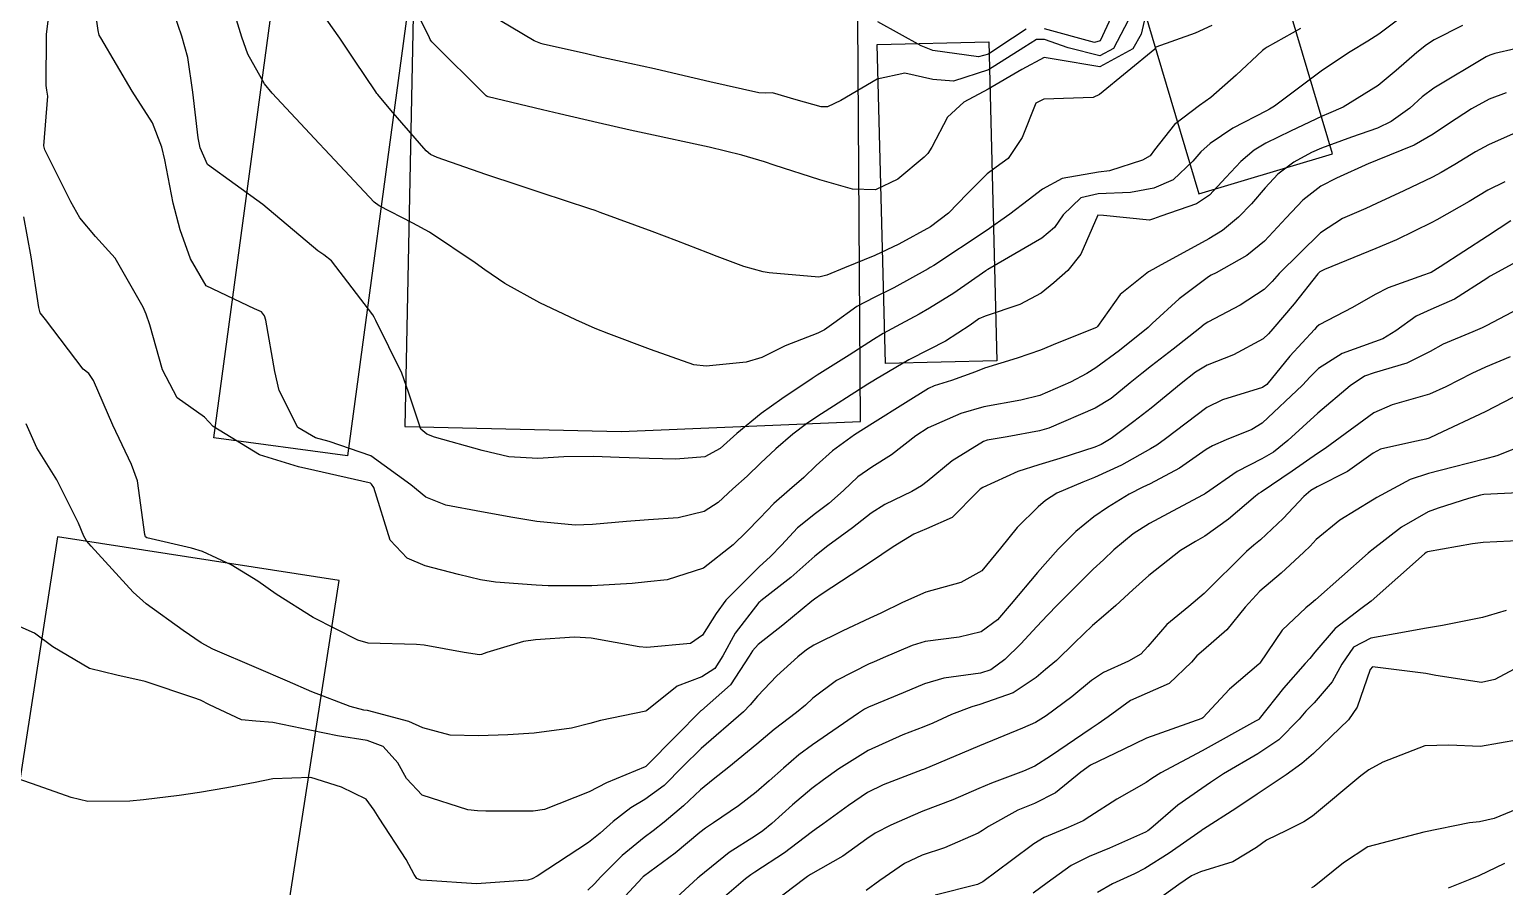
# Model space of a CAD drawing. Header units: metres. Extents: x 318500 to 325275, y 7408834 to 7428799.
# Drawn here: x 322639.7 to 322692.7, y 7418268.6 to 7418299.4 of the extents above; entities that cross this region are included whole.
import ezdxf

# ---------------------------------------------------------------- set-up
doc = ezdxf.new("R2010")
doc.units = ezdxf.units.M
doc.header["$MEASUREMENT"] = 0
for name, color, linetype in [('Curvas de Nivel 1m', 11, 'Continuous'), ('Curvas de Nivel 5m', 15, 'Continuous'), ('Edificações', 30, 'Continuous'), ('Vias Primárias', 230, 'Continuous')]:
    doc.layers.add(name, color=color, linetype=linetype)

msp = doc.modelspace()

# ---------------------------------------------------------------- linework, layer by layer
at = {"layer": 'Curvas de Nivel 1m', "flags": 128}
for points, elevation in [([(322691.215, 7418299.525), (322690.197, 7418299.017), (322689.913, 7418298.834), (322689.567, 7418298.556), (322688.833, 7418297.914), (322688.178, 7418297.373), (322686.929, 7418296.589), (322686.401, 7418296.362), (322686.165, 7418296.269), (322685.038, 7418295.736), (322684.15, 7418295.297), (322683.73, 7418295.05), (322683.247, 7418294.639), (322682.714, 7418294.061), (322682.122, 7418293.432), (322681.657, 7418293.117), (322680.377, 7418292.676), (322680.109, 7418292.584), (322679.964, 7418292.538), (322678.319, 7418292.707), (322678.11, 7418292.719), (322677.502, 7418291.31), (322677.03, 7418290.721), (322676.532, 7418290.277), (322676.078, 7418289.913), (322675.313, 7418289.499), (322674.065, 7418289.089), (322673.841, 7418288.985), (322673.523, 7418288.765), (322672.64, 7418288.185), (322672.047, 7418287.887), (322671.316, 7418287.516), (322670.125, 7418286.809), (322670.029, 7418286.749), (322669.852, 7418286.637), (322668.016, 7418285.462), (322667.642, 7418285.215), (322667.151, 7418284.849), (322666.538, 7418284.319), (322665.994, 7418283.797), (322665.514, 7418283.34), (322665.003, 7418282.875), (322664.469, 7418282.387), (322663.968, 7418282.062), (322663.029, 7418281.839), (322661.963, 7418281.764), (322661.179, 7418281.71), (322659.96, 7418281.598), (322659.329, 7418281.58), (322657.961, 7418281.713), (322657.092, 7418281.854), (322655.966, 7418282.055), (322654.692, 7418282.29), (322653.973, 7418282.579), (322653.428, 7418283.028), (322651.995, 7418284.065), (322650.492, 7418284.583), (322650.005, 7418284.714), (322649.37, 7418285.086), (322648.704, 7418286.412), (322648.542, 7418287.095), (322648.22, 7418288.936), (322648.173, 7418289.099), (322648.062, 7418289.24), (322647.816, 7418289.352), (322646.076, 7418290.171), (322645.514, 7418291.139), (322645.142, 7418292.186), (322644.888, 7418293.148), (322644.588, 7418294.698), (322644.487, 7418295.155), (322644.153, 7418296.033), (322643.423, 7418297.167), (322642.289, 7418299.079), (322642.235, 7418299.18), (322642.193, 7418299.353), (322641.941, 7418301.184)], 763), ([(322693.833, 7418298.858), (322692.377, 7418298.517), (322692.189, 7418298.459), (322692.064, 7418298.397), (322690.177, 7418297.275), (322689.766, 7418296.962), (322689.318, 7418296.559), (322688.653, 7418296.075), (322688.159, 7418295.844), (322687.223, 7418295.515), (322686.148, 7418295.126), (322685.783, 7418294.968), (322685.15, 7418294.615), (322684.576, 7418294.181), (322684.126, 7418293.691), (322683.637, 7418293.115), (322683.168, 7418292.639), (322682.588, 7418292.163), (322682.102, 7418291.864), (322680.278, 7418290.863), (322680.091, 7418290.766), (322679.932, 7418290.682), (322678.908, 7418289.867), (322678.094, 7418288.709), (322678.076, 7418288.693), (322678.06, 7418288.681), (322676.652, 7418288.12), (322676.047, 7418287.858), (322675.208, 7418287.577), (322674.037, 7418287.219), (322673.712, 7418287.086), (322672.853, 7418286.772), (322672.229, 7418286.577), (322672.027, 7418286.487), (322671.205, 7418285.976), (322670.014, 7418285.231), (322669.364, 7418284.82), (322668.582, 7418284.25), (322667.993, 7418283.715), (322667.547, 7418283.284), (322667.04, 7418282.849), (322666.473, 7418282.355), (322665.964, 7418281.825), (322665.488, 7418281.336), (322665.012, 7418280.874), (322663.941, 7418280.03), (322662.644, 7418279.617), (322661.936, 7418279.539), (322661.378, 7418279.483), (322659.935, 7418279.39), (322658.369, 7418279.398), (322657.935, 7418279.422), (322656.477, 7418279.533), (322655.936, 7418279.613), (322655.145, 7418279.801), (322653.941, 7418280.113), (322653.299, 7418280.385), (322652.688, 7418281.039), (322652.096, 7418282.93), (322652.019, 7418283.049), (322651.98, 7418283.079), (322651.934, 7418283.097), (322649.987, 7418283.542), (322649.398, 7418283.677), (322647.995, 7418284.105), (322646.327, 7418285.125), (322646.172, 7418285.288), (322646.013, 7418285.457), (322645.031, 7418286.156), (322644.508, 7418287.153), (322644.054, 7418288.778), (322643.92, 7418289.161), (322643.817, 7418289.409), (322642.807, 7418291.173), (322642.098, 7418291.943), (322641.534, 7418292.618), (322641.212, 7418293.193), (322640.282, 7418295.063), (322640.244, 7418295.208), (322640.39, 7418296.983), (322640.355, 7418297.207), (322640.33, 7418297.366), (322640.337, 7418299.208), (322640.542, 7418300.878)], 762), ([(322688.977, 7418299.794), (322688.2, 7418299.215), (322687.811, 7418298.96), (322687.18, 7418298.585), (322686.183, 7418297.925), (322684.457, 7418296.626), (322684.278, 7418296.519), (322684.168, 7418296.467), (322682.96, 7418295.84), (322682.149, 7418295.283), (322681.812, 7418294.988), (322681.528, 7418294.659), (322680.813, 7418293.986), (322680.125, 7418293.682), (322679.285, 7418293.53), (322678.122, 7418293.478), (322677.502, 7418293.334), (322676.861, 7418292.722), (322676.556, 7418292.275), (322676.102, 7418291.883), (322674.159, 7418290.759), (322674.113, 7418290.737), (322674.089, 7418290.718), (322672.935, 7418289.913), (322672.069, 7418289.37), (322671.694, 7418289.157), (322671.022, 7418288.796), (322670.401, 7418288.458), (322670.052, 7418288.245), (322669.181, 7418287.685), (322668.032, 7418286.962), (322667.958, 7418286.914), (322667.843, 7418286.842), (322666.756, 7418286.12), (322666.017, 7418285.592), (322665.14, 7418284.873), (322664.549, 7418284.335), (322663.997, 7418284.034), (322662.952, 7418283.949), (322661.996, 7418283.975), (322660.917, 7418284.01), (322659.997, 7418284.042), (322658.926, 7418284.026), (322657.995, 7418283.976), (322656.946, 7418284.035), (322655.999, 7418284.26), (322654.287, 7418284.735), (322654.007, 7418284.845), (322653.796, 7418285.023), (322653.35, 7418286.357), (322653.112, 7418287.034), (322652.172, 7418288.934), (322652.11, 7418289.049), (322652.061, 7418289.138), (322650.585, 7418291.073), (322650.301, 7418291.286), (322650.093, 7418291.428), (322648.11, 7418293.1), (322646.131, 7418294.529), (322645.865, 7418295.134), (322645.79, 7418295.491), (322645.605, 7418297.138), (322645.417, 7418298.376), (322645.203, 7418299.145), (322644.682, 7418300.684)], 764), ([(322680.001, 7418300.683), (322679.671, 7418299.215), (322679.369, 7418298.692), (322678.183, 7418298.043), (322676.611, 7418298.301), (322676.186, 7418298.377), (322675.381, 7418297.941), (322674.175, 7418297.244), (322673.298, 7418296.773), (322672.711, 7418296.233), (322672.145, 7418295.156), (322672.002, 7418294.931), (322671.869, 7418294.793), (322670.922, 7418294.008), (322670.122, 7418293.623), (322669.3, 7418293.645), (322668.127, 7418293.977), (322666.48, 7418294.512), (322666.137, 7418294.631), (322665.318, 7418294.872), (322664.144, 7418295.152), (322663.816, 7418295.224), (322662.15, 7418295.584), (322661.31, 7418295.771), (322660.156, 7418296.032), (322658.768, 7418296.353), (322658.163, 7418296.496), (322656.205, 7418296.964), (322656.17, 7418296.979), (322656.132, 7418297), (322654.189, 7418298.937), (322654.152, 7418298.983), (322654.128, 7418299.021), (322654.074, 7418299.139), (322653.119, 7418301.037)], 767), ([(322682.203, 7418299.522), (322681.606, 7418299.252), (322680.191, 7418298.75), (322680.169, 7418298.702), (322680.156, 7418298.681), (322678.173, 7418297.048), (322677.945, 7418296.939), (322676.172, 7418296.882), (322675.885, 7418296.734), (322675.393, 7418295.5), (322674.887, 7418294.749), (322674.453, 7418294.437), (322674.132, 7418294.197), (322673.414, 7418293.477), (322672.75, 7418292.78), (322672.105, 7418292.294), (322670.965, 7418291.668), (322670.095, 7418291.262), (322669.011, 7418290.826), (322668.37, 7418290.552), (322668.085, 7418290.482), (322666.304, 7418290.641), (322666.087, 7418290.674), (322665.391, 7418290.87), (322664.437, 7418291.228), (322664.095, 7418291.362), (322662.986, 7418291.794), (322662.102, 7418292.127), (322660.235, 7418292.812), (322660.109, 7418292.857), (322660.048, 7418292.88), (322659.866, 7418292.944), (322658.118, 7418293.514), (322657.325, 7418293.779), (322656.128, 7418294.175), (322654.374, 7418294.781), (322654.138, 7418294.891), (322653.984, 7418295.022), (322652.717, 7418296.487), (322652.242, 7418297.049), (322652.21, 7418297.089), (322652.171, 7418297.148), (322651.407, 7418298.286), (322650.882, 7418299.07), (322650.204, 7418300.023)], 766), ([(322678.748, 7418300.166), (322678.194, 7418298.974), (322677.987, 7418298.918), (322676.2, 7418299.409)], 769), ([(322679.198, 7418299.703), (322678.672, 7418298.703), (322678.187, 7418298.434), (322677.048, 7418298.721), (322676.194, 7418299.026), (322675.902, 7418299.027), (322675.447, 7418298.741), (322674.182, 7418297.931), (322672.927, 7418297.528), (322672.178, 7418297.589), (322671.172, 7418297.809), (322670.178, 7418297.594), (322668.878, 7418296.829), (322668.4, 7418296.603), (322668.167, 7418296.607), (322667.277, 7418296.853), (322666.418, 7418297.111), (322666.172, 7418297.102), (322665.933, 7418297.112), (322664.176, 7418297.506), (322663.042, 7418297.77), (322662.18, 7418297.965), (322660.857, 7418298.259), (322660.185, 7418298.405), (322659.744, 7418298.505), (322658.189, 7418298.855), (322658.097, 7418298.88), (322657.864, 7418298.975), (322656.204, 7418299.954)], 768), ([(322675.539, 7418299.401), (322674.559, 7418298.754), (322674.187, 7418298.497), (322673.826, 7418298.405), (322672.188, 7418298.631), (322671.769, 7418298.794), (322670.203, 7418299.66)], 769), ([(322692.776, 7418297.111), (322692.174, 7418296.877), (322691.531, 7418296.53), (322690.708, 7418295.996), (322690.156, 7418295.625), (322689.477, 7418295.229), (322688.142, 7418294.687), (322688.056, 7418294.657), (322687.844, 7418294.574), (322686.684, 7418294.04), (322686.127, 7418293.751), (322685.473, 7418293.256), (322684.872, 7418292.619), (322684.101, 7418291.775), (322683.468, 7418291.265), (322682.363, 7418290.647), (322682.184, 7418290.554), (322682.088, 7418290.493), (322681.034, 7418289.707), (322680.062, 7418288.816), (322679.995, 7418288.747), (322679.922, 7418288.682), (322678.89, 7418287.854), (322678.038, 7418287.228), (322677.715, 7418287.025), (322677.134, 7418286.713), (322676.025, 7418286.235), (322675.35, 7418286.067), (322674.021, 7418285.827), (322673.195, 7418285.591), (322672.013, 7418285.077), (322671.571, 7418284.787), (322670.7, 7418284.099), (322669.993, 7418283.656), (322669.493, 7418283.312), (322668.972, 7418282.825), (322668.452, 7418282.354), (322667.967, 7418281.997), (322667.327, 7418281.479), (322666.745, 7418280.852), (322666.35, 7418280.451), (322665.942, 7418280.078), (322664.746, 7418278.878), (322664.401, 7418278.404), (322663.911, 7418277.622), (322663.478, 7418277.325), (322661.904, 7418277.18), (322661.628, 7418277.199), (322659.909, 7418277.513), (322659.31, 7418277.548), (322657.907, 7418277.459), (322657.482, 7418277.401), (322656.162, 7418276.996), (322655.972, 7418276.925), (322655.899, 7418276.915), (322655.346, 7418277.006), (322653.904, 7418277.263), (322653.635, 7418277.293), (322651.904, 7418277.339), (322651.523, 7418277.439), (322649.918, 7418278.255), (322648.588, 7418279.093), (322647.935, 7418279.561), (322646.974, 7418280.148), (322645.945, 7418280.626), (322645.557, 7418280.747), (322643.95, 7418281.121), (322643.9, 7418281.161), (322643.878, 7418281.234), (322643.615, 7418283.164), (322643.399, 7418283.756), (322642.721, 7418285.173), (322642.026, 7418286.775), (322641.865, 7418287.019), (322641.665, 7418287.185), (322640.303, 7418288.96), (322640.111, 7418289.209), (322640.063, 7418289.39), (322639.795, 7418291.214), (322639.534, 7418292.648)], 761), ([(322692.73, 7418293.912), (322692.126, 7418293.615), (322691.451, 7418293.199), (322690.292, 7418292.547), (322690.109, 7418292.451), (322688.836, 7418291.83), (322688.099, 7418291.518), (322686.257, 7418290.763), (322686.091, 7418290.674), (322686.014, 7418290.601), (322685.163, 7418289.524), (322684.395, 7418288.625), (322684.239, 7418288.446), (322684.055, 7418288.272), (322682.986, 7418287.7), (322682.04, 7418287.318), (322681.621, 7418287.071), (322681.103, 7418286.664), (322680.021, 7418285.782), (322679.408, 7418285.294), (322678.595, 7418284.694), (322678.233, 7418284.471), (322678.005, 7418284.374), (322676.744, 7418283.974), (322675.995, 7418283.743), (322675.234, 7418283.499), (322673.983, 7418282.928), (322673.88, 7418282.863), (322673.779, 7418282.762), (322672.881, 7418281.856), (322671.96, 7418281.438), (322671.496, 7418281.248), (322670.759, 7418280.798), (322669.944, 7418280.248), (322668.203, 7418279.106), (322667.931, 7418278.915), (322667.89, 7418278.881), (322667.841, 7418278.841), (322666.789, 7418277.98), (322665.906, 7418277.29), (322665.704, 7418277.062), (322665.591, 7418276.865), (322664.916, 7418275.843), (322663.87, 7418274.918), (322663.853, 7418274.907), (322663.831, 7418274.891), (322662.961, 7418274.004), (322661.889, 7418272.919), (322661.87, 7418272.899), (322661.85, 7418272.888), (322660.462, 7418272.313), (322659.836, 7418271.996), (322658.227, 7418271.365), (322657.825, 7418271.298), (322656.125, 7418271.296), (322655.825, 7418271.31), (322655.478, 7418271.35), (322653.833, 7418271.874), (322653.281, 7418272.468), (322652.967, 7418273.033), (322652.439, 7418273.624), (322651.858, 7418273.837), (322650.8, 7418274.006), (322649.861, 7418274.199), (322648.469, 7418274.489), (322647.864, 7418274.529), (322647.343, 7418274.586), (322646.197, 7418275.125), (322645.872, 7418275.282), (322645.634, 7418275.374), (322643.882, 7418275.958), (322642.864, 7418276.192), (322641.889, 7418276.428), (322640.575, 7418277.2), (322639.907, 7418277.696), (322639.07, 7418278.065)], 759), ([(322692.948, 7418292.507), (322692.104, 7418291.962), (322690.404, 7418290.857), (322690.091, 7418290.659), (322690.017, 7418290.625), (322689.807, 7418290.553), (322688.546, 7418290.102), (322688.079, 7418289.864), (322687.258, 7418289.397), (322686.063, 7418288.775), (322685.971, 7418288.691), (322685.89, 7418288.603), (322685.013, 7418287.648), (322684.18, 7418286.628), (322684.029, 7418286.517), (322682.587, 7418286.082), (322682.022, 7418285.805), (322680.54, 7418284.672), (322680.232, 7418284.451), (322680.004, 7418284.312), (322678.959, 7418283.726), (322677.989, 7418283.284), (322677.57, 7418283.122), (322676.633, 7418282.72), (322676.236, 7418282.466), (322675.972, 7418282.229), (322675.216, 7418281.487), (322674.618, 7418280.75), (322673.942, 7418279.939), (322673.188, 7418279.517), (322671.934, 7418279.172), (322671.092, 7418278.793), (322670.315, 7418278.414), (322669.921, 7418278.238), (322668.956, 7418277.783), (322667.906, 7418277.265), (322667.647, 7418277.099), (322667.338, 7418276.846), (322666.582, 7418276.16), (322665.879, 7418275.428), (322665.619, 7418275.119), (322665.38, 7418274.867), (322663.857, 7418273.549), (322663.206, 7418272.9), (322662.53, 7418272.22), (322661.832, 7418271.718), (322661.333, 7418271.42), (322660.703, 7418270.931), (322660.236, 7418270.514), (322659.808, 7418270.17), (322657.967, 7418268.967), (322657.789, 7418268.868), (322657.631, 7418268.815), (322655.787, 7418268.693), (322654.001, 7418268.805), (322653.788, 7418268.82), (322653.649, 7418268.882), (322653.551, 7418269.024), (322653.258, 7418269.568), (322652.291, 7418271.043), (322652.117, 7418271.338), (322651.83, 7418271.735), (322650.936, 7418272.163), (322649.841, 7418272.51), (322648.475, 7418272.459), (322647.838, 7418272.325), (322646.818, 7418272.133), (322645.833, 7418271.968), (322645.104, 7418271.868), (322643.828, 7418271.71), (322643.335, 7418271.657), (322641.827, 7418271.649), (322641.233, 7418271.785), (322639.836, 7418272.284), (322638.259, 7418272.819)], 758), ([(322694.101, 7418291.546), (322692.209, 7418290.518), (322692.134, 7418290.475), (322692.089, 7418290.443), (322690.922, 7418289.692), (322690.072, 7418289.318), (322689.544, 7418289.079), (322688.813, 7418288.562), (322688.354, 7418288.268), (322688.054, 7418288.159), (322686.889, 7418287.746), (322686.039, 7418287.208), (322685.735, 7418286.904), (322685.461, 7418286.609), (322684.016, 7418285.244), (322683.639, 7418285.008), (322682.725, 7418284.643), (322682.227, 7418284.426), (322682.005, 7418284.29), (322681.04, 7418283.619), (322679.986, 7418283.062), (322679.73, 7418282.937), (322679.234, 7418282.687), (322678.454, 7418282.214), (322677.968, 7418281.875), (322677.316, 7418281.353), (322676.687, 7418280.719), (322675.941, 7418279.872), (322675.003, 7418278.744), (322674.503, 7418278.169), (322673.915, 7418277.742), (322673.133, 7418277.546), (322671.909, 7418277.399), (322671.44, 7418277.255), (322670.395, 7418276.803), (322670.051, 7418276.654), (322669.897, 7418276.594), (322668.724, 7418275.991), (322667.878, 7418275.355), (322667.61, 7418275.106), (322667.291, 7418274.846), (322666.487, 7418274.23), (322665.858, 7418273.708), (322664.86, 7418272.875), (322664.286, 7418272.441), (322663.838, 7418272.061), (322663.232, 7418271.496), (322662.529, 7418270.909), (322662.133, 7418270.597), (322661.812, 7418270.354), (322661.023, 7418269.706), (322660.261, 7418268.935), (322660.031, 7418268.694), (322659.785, 7418268.457)], 757), ([(322693.225, 7418289.35), (322692.063, 7418288.741), (322691.914, 7418288.671), (322691.58, 7418288.527), (322690.516, 7418288.08), (322690.049, 7418287.819), (322689.211, 7418287.39), (322688.037, 7418287.052), (322687.685, 7418286.926), (322687.171, 7418286.583), (322686.02, 7418285.603), (322684.935, 7418284.616), (322684.426, 7418284.201), (322684, 7418283.955), (322683.121, 7418283.505), (322681.981, 7418282.714), (322681.944, 7418282.687), (322681.874, 7418282.652), (322680.641, 7418281.999), (322679.964, 7418281.634), (322679.381, 7418281.263), (322678.691, 7418280.693), (322678.309, 7418280.334), (322677.943, 7418279.989), (322676.664, 7418278.719), (322676.303, 7418278.345), (322675.918, 7418277.937), (322675.34, 7418277.307), (322674.772, 7418276.747), (322674.272, 7418276.377), (322673.892, 7418276.252), (322672.584, 7418276.078), (322671.886, 7418275.873), (322671.12, 7418275.553), (322669.873, 7418275.04), (322669.723, 7418274.962), (322669.512, 7418274.815), (322667.858, 7418273.682), (322667.375, 7418273.324), (322666.824, 7418272.85), (322666.308, 7418272.39), (322665.837, 7418271.987), (322665.204, 7418271.494), (322664.3, 7418270.883), (322664.011, 7418270.693), (322663.815, 7418270.535), (322662.922, 7418269.785), (322661.791, 7418268.958), (322661.768, 7418268.942), (322661.75, 7418268.92), (322660.813, 7418267.896)], 756), ([(322693.672, 7418286.495), (322692.021, 7418285.648), (322690.295, 7418284.828), (322690.012, 7418284.7), (322689.899, 7418284.663), (322689.396, 7418284.556), (322688.27, 7418284.304), (322688.004, 7418284.163), (322687.08, 7418283.498), (322685.985, 7418282.948), (322685.763, 7418282.824), (322685.512, 7418282.605), (322684.768, 7418281.812), (322683.956, 7418281.051), (322683.719, 7418280.858), (322683.455, 7418280.627), (322681.935, 7418279.125), (322681.374, 7418278.658), (322680.587, 7418278.003), (322679.908, 7418277.211), (322679.65, 7418276.936), (322679.212, 7418276.687), (322678.312, 7418276.278), (322677.889, 7418275.999), (322677.178, 7418275.413), (322676.249, 7418274.724), (322675.868, 7418274.49), (322675.404, 7418274.276), (322673.859, 7418273.649), (322673.239, 7418273.383), (322671.85, 7418272.796), (322671.803, 7418272.781), (322670.394, 7418272.25), (322669.837, 7418271.972), (322669.149, 7418271.501), (322668.23, 7418270.834), (322667.99, 7418270.665), (322667.815, 7418270.533), (322666.85, 7418269.804), (322665.794, 7418269.112), (322665.642, 7418269.012), (322665.455, 7418268.865), (322663.775, 7418267.432)], 754), ([(322693.537, 7418284.497), (322692.45, 7418284.066), (322692.001, 7418283.945), (322690.876, 7418283.658), (322689.993, 7418283.434), (322689.329, 7418283.217), (322688.135, 7418282.568), (322688.04, 7418282.508), (322687.978, 7418282.469), (322686.805, 7418281.75), (322685.957, 7418281.055), (322685.733, 7418280.823), (322685.514, 7418280.604), (322684.702, 7418279.852), (322683.936, 7418279.199), (322683.406, 7418278.628), (322682.745, 7418277.811), (322681.906, 7418277.081), (322681.671, 7418276.886), (322681.473, 7418276.656), (322680.669, 7418275.887), (322679.883, 7418275.535), (322679.284, 7418275.281), (322678.478, 7418274.694), (322678.125, 7418274.44), (322677.866, 7418274.275), (322676.408, 7418273.274), (322675.852, 7418272.92), (322675.44, 7418272.736), (322674.286, 7418272.311), (322673.84, 7418272.118), (322672.898, 7418271.706), (322671.828, 7418271.296), (322671.464, 7418271.147), (322670.677, 7418270.797), (322670.111, 7418270.511), (322669.812, 7418270.306), (322668.947, 7418269.679), (322667.793, 7418269.02), (322667.681, 7418268.952), (322667.537, 7418268.843), (322666.543, 7418268.091)], 753), ([(322693.714, 7418282.765), (322691.982, 7418282.672), (322691.852, 7418282.652), (322691.425, 7418282.528), (322690.332, 7418282.188), (322689.973, 7418282.051), (322689.016, 7418281.507), (322687.952, 7418280.672), (322687.896, 7418280.625), (322687.827, 7418280.572), (322685.933, 7418278.895), (322685.777, 7418278.756), (322685.579, 7418278.604), (322684.729, 7418277.8), (322683.932, 7418276.62), (322683.917, 7418276.603), (322683.899, 7418276.582), (322682.839, 7418275.682), (322681.884, 7418274.65), (322681.85, 7418274.631), (322679.862, 7418273.928), (322679.026, 7418273.52), (322677.852, 7418272.948), (322677.495, 7418272.705), (322676.596, 7418271.961), (322675.833, 7418271.579), (322675.233, 7418271.335), (322674.187, 7418270.754), (322673.969, 7418270.607), (322673.816, 7418270.512), (322672.599, 7418269.981), (322671.804, 7418269.716), (322671.165, 7418269.424), (322670.275, 7418268.803), (322669.786, 7418268.455)], 752), ([(322693.428, 7418281.028), (322691.957, 7418280.957), (322691.576, 7418280.905), (322689.951, 7418280.616), (322689.906, 7418280.595), (322689.848, 7418280.551), (322687.933, 7418278.841), (322687.564, 7418278.575), (322686.642, 7418277.867), (322685.906, 7418277.016), (322685.725, 7418276.78), (322685.564, 7418276.603), (322684.78, 7418275.718), (322683.909, 7418274.62), (322683.892, 7418274.598), (322683.87, 7418274.585), (322683.776, 7418274.528), (322681.858, 7418273.462), (322680.373, 7418272.672), (322680.05, 7418272.474), (322679.845, 7418272.334), (322678.79, 7418271.736), (322677.826, 7418271.104), (322677.579, 7418270.948), (322677.046, 7418270.712), (322676.185, 7418270.354), (322675.811, 7418270.126), (322675.012, 7418269.532), (322673.981, 7418268.757), (322673.789, 7418268.671), (322672.273, 7418268.287)], 751), ([(322693.244, 7418276.5), (322692.373, 7418276.032), (322691.891, 7418275.921), (322690.259, 7418276.172), (322689.896, 7418276.244), (322687.981, 7418276.487), (322687.897, 7418276.394), (322687.423, 7418275.031), (322687.116, 7418274.581), (322685.858, 7418273.368), (322685.444, 7418273.014), (322684.874, 7418272.61), (322684.266, 7418272.194), (322683.839, 7418271.915), (322683.063, 7418271.4), (322681.908, 7418270.649), (322681.851, 7418270.618), (322681.819, 7418270.594), (322680.678, 7418269.796), (322679.798, 7418269.237), (322679.43, 7418269.05), (322678.643, 7418268.691), (322678.102, 7418268.381)], 749), ([(322693.222, 7418273.858), (322691.861, 7418273.618), (322690.716, 7418273.677), (322689.861, 7418273.644), (322688.353, 7418273.061), (322687.852, 7418272.788), (322687.558, 7418272.574), (322685.828, 7418271.121), (322685.515, 7418270.913), (322684.892, 7418270.609), (322684.172, 7418270.259), (322683.811, 7418270), (322682.959, 7418269.477), (322681.797, 7418269.124), (322681.471, 7418268.978), (322681.026, 7418268.661), (322679.781, 7418267.765)], 748), ([(322693.837, 7418271.647), (322692.347, 7418271.032), (322691.826, 7418270.911), (322691.466, 7418270.883), (322689.82, 7418270.54), (322687.812, 7418270.018), (322686.937, 7418269.449), (322685.881, 7418268.599), (322685.789, 7418268.547)], 747), ([(322692.723, 7418269.425), (322691.797, 7418268.974), (322691.471, 7418268.847), (322690.695, 7418268.531)], 746)]:
    msp.add_lwpolyline(points, dxfattribs=dict(at, elevation=elevation))
at = {"layer": 'Curvas de Nivel 5m', "flags": 128}
for points, elevation in [([(322685.391, 7418299.423), (322684.192, 7418298.75), (322684.12, 7418298.702), (322684.029, 7418298.632), (322683.075, 7418297.747), (322682.173, 7418296.939), (322681.763, 7418296.656), (322680.864, 7418295.965), (322680.146, 7418295.059), (322679.986, 7418294.839), (322679.717, 7418294.686), (322678.527, 7418294.311), (322678.133, 7418294.263), (322676.824, 7418294.029), (322676.124, 7418293.653), (322675.603, 7418293.252), (322674.95, 7418292.747), (322674.104, 7418292.145), (322672.219, 7418290.906), (322672.09, 7418290.827), (322672.017, 7418290.781), (322670.779, 7418290.1), (322670.074, 7418289.756), (322669.454, 7418289.434), (322668.625, 7418288.832), (322668.297, 7418288.596), (322668.055, 7418288.479), (322666.881, 7418288.018), (322666.041, 7418287.602), (322665.481, 7418287.426), (322664.036, 7418287.288), (322663.594, 7418287.339), (322662.045, 7418287.892), (322660.543, 7418288.444), (322660.056, 7418288.641), (322659.361, 7418288.95), (322658.069, 7418289.563), (322656.813, 7418290.255), (322656.086, 7418290.745), (322655.738, 7418291.004), (322654.101, 7418292.103), (322653.502, 7418292.427), (322652.289, 7418293.047), (322652.112, 7418293.183), (322650.336, 7418295.077), (322650.143, 7418295.291), (322648.445, 7418297.097), (322648.173, 7418297.433), (322647.57, 7418298.495), (322647.361, 7418299.112), (322646.972, 7418300.355)], 765), ([(322693.028, 7418295.636), (322692.151, 7418295.242), (322691.684, 7418294.99), (322690.936, 7418294.538), (322690.439, 7418294.242), (322690.133, 7418294.077), (322689.101, 7418293.585), (322688.118, 7418293.128), (322687.737, 7418292.954), (322686.906, 7418292.588), (322686.105, 7418292.074), (322684.626, 7418290.622), (322684.379, 7418290.332), (322684.081, 7418290.043), (322683.226, 7418289.485), (322682.063, 7418288.868), (322681.934, 7418288.78), (322681.781, 7418288.654), (322680.818, 7418287.899), (322680.039, 7418287.298), (322679.693, 7418287.028), (322679.276, 7418286.688), (322678.587, 7418286.132), (322678.021, 7418285.775), (322676.352, 7418285.064), (322676.012, 7418284.96), (322674.851, 7418284.747), (322674.14, 7418284.626), (322674.007, 7418284.579), (322672.879, 7418283.889), (322671.985, 7418283.144), (322671.782, 7418282.984), (322671.423, 7418282.788), (322670.454, 7418282.321), (322669.968, 7418282.006), (322669.302, 7418281.478), (322668.413, 7418280.833), (322667.946, 7418280.459), (322667.087, 7418279.7), (322666.002, 7418278.859), (322665.963, 7418278.826), (322665.929, 7418278.798), (322665.086, 7418277.698), (322664.64, 7418276.879), (322664.351, 7418276.426), (322663.889, 7418276.126), (322662.993, 7418275.793), (322661.906, 7418274.919), (322661.87, 7418274.897), (322660.243, 7418274.559), (322659.865, 7418274.45), (322659.197, 7418274.284), (322657.861, 7418274.106), (322656.919, 7418274.043), (322655.86, 7418274.01), (322654.846, 7418274.025), (322653.863, 7418274.299), (322653.353, 7418274.516), (322651.869, 7418274.911), (322651.748, 7418274.931), (322651.254, 7418275.059), (322649.878, 7418275.59), (322649, 7418275.972), (322647.89, 7418276.454), (322646.323, 7418277.124), (322645.903, 7418277.346), (322645.257, 7418277.793), (322643.924, 7418278.752), (322643.458, 7418279.165), (322641.946, 7418280.816), (322641.783, 7418281.017), (322641.686, 7418281.184), (322641.494, 7418281.649), (322640.715, 7418283.199), (322639.997, 7418284.354), (322639.616, 7418285.216)], 760), ([(322692.926, 7418287.627), (322692.041, 7418287.253), (322691.542, 7418287.023), (322690.618, 7418286.541), (322690.027, 7418286.283), (322688.689, 7418285.897), (322688.02, 7418285.606), (322686.632, 7418284.591), (322686.277, 7418284.325), (322686.003, 7418284.147), (322685.087, 7418283.52), (322683.982, 7418282.764), (322683.894, 7418282.708), (322683.779, 7418282.623), (322682.809, 7418281.796), (322681.958, 7418281.178), (322681.625, 7418280.985), (322681.078, 7418280.663), (322679.941, 7418279.771), (322679.373, 7418279.248), (322678.754, 7418278.692), (322678.314, 7418278.306), (322677.919, 7418277.966), (322677.276, 7418277.343), (322676.625, 7418276.719), (322676.235, 7418276.385), (322675.891, 7418276.102), (322675.069, 7418275.555), (322673.876, 7418275.134), (322673.584, 7418275.053), (322672.857, 7418274.77), (322672.184, 7418274.459), (322671.865, 7418274.329), (322671.111, 7418274.04), (322669.857, 7418273.474), (322668.805, 7418272.826), (322668.251, 7418272.427), (322667.839, 7418272.113), (322667.147, 7418271.531), (322666.398, 7418270.854), (322666.08, 7418270.594), (322665.813, 7418270.419), (322664.865, 7418269.813), (322663.791, 7418268.938), (322663.764, 7418268.916), (322663.734, 7418268.891), (322661.772, 7418267.091)], 755), ([(322692.779, 7418278.507), (322692.129, 7418278.315), (322691.926, 7418278.256), (322690.491, 7418277.965), (322689.92, 7418277.873), (322688.798, 7418277.676), (322687.914, 7418277.52), (322687.294, 7418277.194), (322686.873, 7418276.585), (322686.534, 7418275.946), (322685.879, 7418275.197), (322685.582, 7418274.895), (322685.344, 7418274.605), (322684.617, 7418273.858), (322683.857, 7418273.355), (322682.62, 7418272.638), (322682.16, 7418272.33), (322681.842, 7418272.117), (322680.983, 7418271.513), (322680.014, 7418270.677), (322679.905, 7418270.592), (322679.818, 7418270.542), (322678.527, 7418269.975), (322677.805, 7418269.676), (322677.157, 7418269.352), (322676.293, 7418268.722), (322675.786, 7418268.352)], 750)]:
    msp.add_lwpolyline(points, dxfattribs=dict(at, elevation=elevation))
at = {"layer": 'Edificações'}
msp.add_lwpolyline([(322679.66, 7418305.614), (322678.257, 7418305.197), (322681.744, 7418293.483), (322683.146, 7418293.901), (322686.542, 7418294.911), (322682.027, 7418310.08), (322678.631, 7418309.069), (322679.66, 7418305.614)], dxfattribs=at)
for points in [[(322669.47, 7418303.36), (322661.4, 7418303.478), (322661.341, 7418302.242), (322653.565, 7418302.242), (322653.212, 7418285.122), (322660.987, 7418284.945), (322669.587, 7418285.298)], [(322648.5, 7418300.595), (322653.301, 7418299.945), (322651.15, 7418284.063), (322646.349, 7418284.713)], [(322670.186, 7418298.84), (322674.194, 7418298.942), (322674.486, 7418287.485), (322670.478, 7418287.383)], [(322638.318, 7418265.601), (322648.437, 7418264.028), (322650.855, 7418279.586), (322640.736, 7418281.159)]]:
    msp.add_lwpolyline(points, close=True, dxfattribs=at)
at = {"layer": 'Vias Primárias'}
for points in [[(323715.644, 7420145.548, 0), (323709.04, 7420132.939)], [(323831.088, 7420001.787, 0), (323833.844, 7420008.443, 0.220888)], [(322871.755, 7418055.651, 0.000002), (322880.943, 7418048.886, -0.018146)]]:
    msp.add_lwpolyline(points, format="xyb", dxfattribs=at)

doc.saveas('drawing.dxf')
